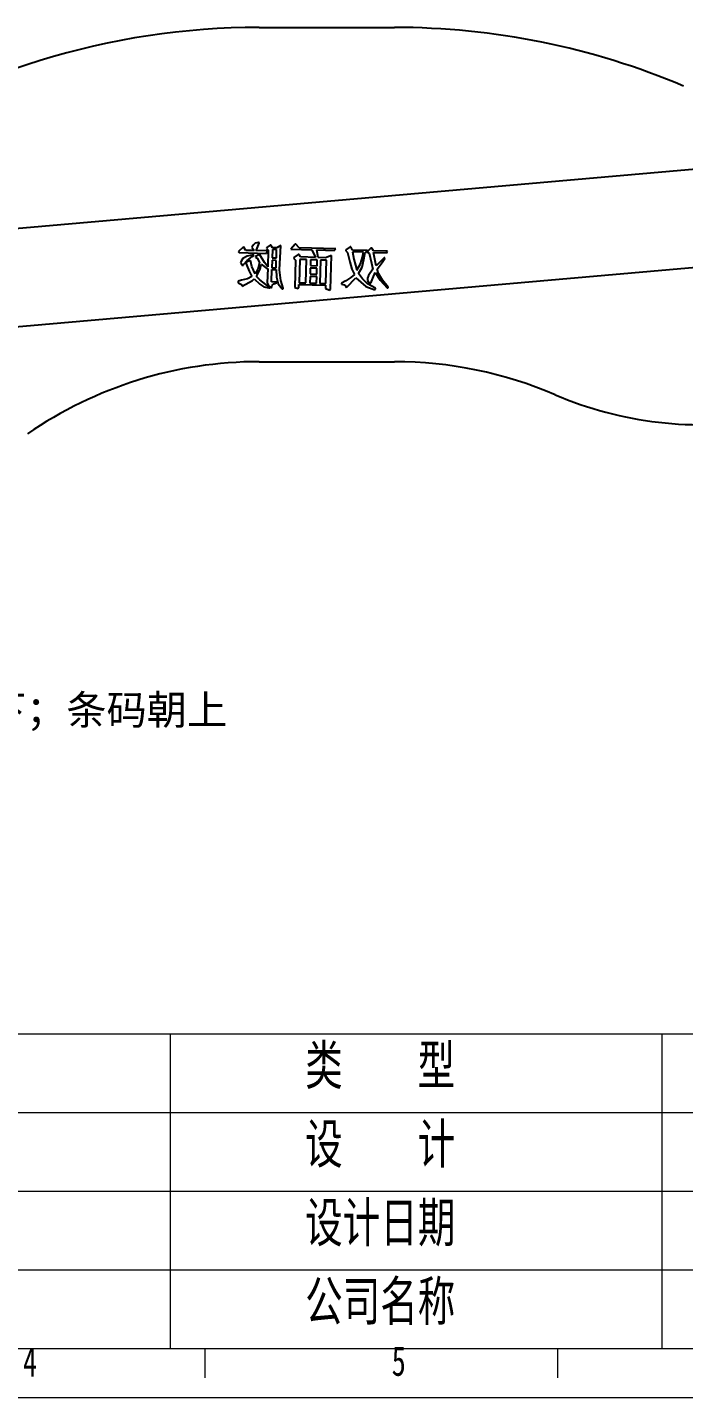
# Model space of a CAD drawing. Header units: millimetres. Extents: x 121 to 715, y 164 to 739.
# Drawn here: x 381.7 to 515.2, y 164.3 to 443.1 of the extents above; entities that cross this region are included whole.
import ezdxf

# ---------------------------------------------------------------- set-up
doc = ezdxf.new("R2010")
doc.units = ezdxf.units.MM
for name, color, linetype in [('0008', 7, 'Continuous'), ('00点位图', 100, 'Continuous'), ('NW0323', 7, 'Continuous'), ('设计图框', 120, 'Continuous')]:
    doc.layers.add(name, color=color, linetype=linetype)
doc.styles.add('SLDTEXTSTYLE0', font='TXT', dxfattribs={"width": 0.7, "bigfont": 'bigfont'})
doc.styles.add('SLDTEXTSTYLE1', font='TXT', dxfattribs={"width": 0.7})
doc.styles.get("Standard").update_dxf_attribs({"font": ''})
doc.styles.get('Standard').set_extended_font_data('SimSun')

# ---------------------------------------------------------------- blocks, each defined once
blk = doc.blocks.new('NW0323-A')
at = {"layer": 'NW0323', "color": 7}
for p, q in [((2025.962, 2866.355), (2031.462, 2866.355)), ((2025.962, 2866.355), (2031.462, 2866.355)), ((1993.137, 2856.173), (2054.929, 2861.579)), ((2055.627, 2857.625), (1993.137, 2852.158)), ((2025.962, 2852.755), (2031.462, 2852.755)), ((2025.962, 2852.755), (2031.462, 2852.755))]:
    blk.add_line(p, q, dxfattribs=at)
at = {"layer": 'NW0323', "color": 4}
for p, q in [((2025.315, 2857.424), (2025.106, 2857.226)), ((2025.413, 2857.285), (2025.315, 2857.424)), ((2025.725, 2857.514), (2025.654, 2857.414)), ((2025.654, 2857.414), (2025.687, 2857.379)), ((2025.795, 2857.58), (2025.725, 2857.514)), ((2025.931, 2857.61), (2025.795, 2857.58)), ((2025.855, 2857.306), (2025.929, 2857.508)), ((2025.929, 2857.508), (2025.964, 2857.575)), ((2025.965, 2857.609), (2025.931, 2857.61)), ((2025.964, 2857.575), (2025.965, 2857.609)), ((2026.403, 2857.494), (2026.265, 2857.396)), ((2026.437, 2857.493), (2026.403, 2857.494)), ((2026.502, 2857.39), (2026.437, 2857.493)), ((2026.844, 2857.481), (2026.672, 2857.385)), ((2026.782, 2856.499), (2026.844, 2857.481)), ((2027.423, 2857.533), (2027.248, 2857.334)), ((2027.457, 2857.532), (2027.423, 2857.533)), ((2027.589, 2857.392), (2027.457, 2857.532)), ((2029.661, 2857.434), (2029.487, 2857.303)), ((2029.695, 2857.433), (2029.661, 2857.434)), ((2029.759, 2857.295), (2029.695, 2857.433)), ((2025.106, 2857.226), (2025.139, 2857.191)), ((2025.139, 2857.191), (2026.258, 2857.159)), ((2025.301, 2856.949), (2025.23, 2856.849)), ((2025.474, 2857.046), (2025.301, 2856.949)), ((2025.328, 2856.711), (2025.469, 2856.876)), ((2025.752, 2857.275), (2025.413, 2857.285)), ((2025.605, 2856.872), (2025.433, 2856.809)), ((2025.469, 2856.876), (2025.677, 2857.04)), ((2025.713, 2857.107), (2025.474, 2857.046)), ((2025.666, 2856.633), (2025.605, 2856.872)), ((2025.677, 2857.04), (2025.746, 2857.072)), ((2025.687, 2857.379), (2025.752, 2857.275)), ((2025.747, 2857.106), (2025.713, 2857.107)), ((2025.746, 2857.072), (2025.747, 2857.106)), ((2025.813, 2857.036), (2025.812, 2857.002)), ((2025.812, 2857.002), (2025.879, 2856.966)), ((2025.951, 2857.1), (2025.813, 2857.036)), ((2025.82, 2857.273), (2025.855, 2857.306)), ((2026.295, 2857.26), (2025.82, 2857.273)), ((2025.879, 2856.966), (2025.976, 2856.794)), ((2025.985, 2857.099), (2025.951, 2857.1)), ((2026.179, 2856.788), (2025.985, 2857.099)), ((2026.258, 2857.159), (2026.295, 2857.26)), ((2026.265, 2857.396), (2026.264, 2857.362)), ((2026.264, 2857.362), (2026.33, 2857.293)), ((2026.33, 2857.293), (2026.31, 2856.614)), ((2026.488, 2856.881), (2026.479, 2856.575)), ((2026.657, 2856.876), (2026.488, 2856.881)), ((2026.5, 2857.322), (2026.49, 2856.982)), ((2026.49, 2856.982), (2026.66, 2856.978)), ((2026.67, 2857.317), (2026.5, 2857.322)), ((2026.672, 2857.385), (2026.502, 2857.39)), ((2026.648, 2856.57), (2026.657, 2856.876)), ((2026.66, 2856.978), (2026.67, 2857.317)), ((2027.248, 2857.334), (2028.096, 2857.309)), ((2027.373, 2856.991), (2027.372, 2856.957)), ((2027.372, 2856.957), (2027.438, 2856.887)), ((2027.547, 2857.122), (2027.373, 2856.991)), ((2027.438, 2856.887), (2027.406, 2855.768)), ((2027.581, 2857.121), (2027.547, 2857.122)), ((2027.646, 2857.017), (2027.581, 2857.121)), ((2027.609, 2856.916), (2027.581, 2855.966)), ((2029.081, 2857.349), (2027.589, 2857.392)), ((2027.88, 2856.908), (2027.609, 2856.916)), ((2028.256, 2856.999), (2027.646, 2857.017)), ((2027.853, 2855.958), (2027.88, 2856.908)), ((2028.05, 2856.903), (2028.043, 2856.666)), ((2028.321, 2856.895), (2028.05, 2856.903)), ((2028.096, 2857.309), (2028.256, 2856.999)), ((2028.299, 2857.303), (2029.011, 2857.283)), ((2028.358, 2856.996), (2028.299, 2857.303)), ((2028.314, 2856.658), (2028.321, 2856.895)), ((2028.663, 2856.987), (2028.358, 2856.996)), ((2028.457, 2856.892), (2028.429, 2855.942)), ((2028.694, 2856.885), (2028.457, 2856.892)), ((2028.904, 2857.082), (2028.663, 2856.987)), ((2028.667, 2855.935), (2028.694, 2856.885)), ((2028.863, 2855.692), (2028.904, 2857.082)), ((2029.011, 2857.283), (2029.081, 2857.349)), ((2029.487, 2857.303), (2029.486, 2857.269)), ((2029.486, 2857.269), (2029.552, 2857.199)), ((2029.552, 2857.199), (2029.643, 2856.823)), ((2030.198, 2857.215), (2029.757, 2857.227)), ((2029.757, 2857.227), (2029.816, 2856.92)), ((2030.369, 2857.277), (2029.759, 2857.295)), ((2029.816, 2856.92), (2029.877, 2856.681)), ((2030.082, 2856.743), (2030.158, 2857.012)), ((2030.146, 2856.605), (2030.223, 2856.908)), ((2030.158, 2857.012), (2030.198, 2857.215)), ((2030.223, 2856.908), (2030.266, 2857.213)), ((2030.266, 2857.213), (2030.333, 2857.211)), ((2030.333, 2857.211), (2030.369, 2857.277)), ((2030.368, 2857.244), (2030.367, 2857.21)), ((2030.367, 2857.21), (2030.434, 2857.174)), ((2030.508, 2857.375), (2030.368, 2857.244)), ((2030.434, 2857.174), (2030.524, 2856.764)), ((2030.542, 2857.374), (2030.508, 2857.375)), ((2030.607, 2857.271), (2030.542, 2857.374)), ((2030.605, 2857.203), (2031.147, 2857.187)), ((2030.725, 2856.656), (2030.605, 2857.203)), ((2031.183, 2857.254), (2030.607, 2857.271)), ((2031.04, 2856.986), (2030.725, 2856.656)), ((2030.966, 2856.785), (2031.073, 2856.952)), ((2031.074, 2856.985), (2031.04, 2856.986)), ((2031.073, 2856.952), (2031.074, 2856.985)), ((2031.147, 2857.187), (2031.183, 2857.254)), ((2025.23, 2856.849), (2025.195, 2856.782)), ((2025.195, 2856.782), (2025.228, 2856.747)), ((2025.228, 2856.747), (2025.259, 2856.679)), ((2025.259, 2856.679), (2025.327, 2856.677)), ((2025.327, 2856.677), (2025.328, 2856.711)), ((2025.433, 2856.809), (2025.431, 2856.742)), ((2025.431, 2856.742), (2025.463, 2856.673)), ((2025.463, 2856.673), (2025.558, 2856.432)), ((2025.558, 2856.432), (2025.654, 2856.226)), ((2025.792, 2856.324), (2025.666, 2856.633)), ((2025.9, 2856.524), (2025.792, 2856.324)), ((2025.857, 2856.22), (2026.002, 2856.521)), ((2025.976, 2856.794), (2025.9, 2856.524)), ((2026.002, 2856.521), (2026.042, 2856.724)), ((2026.042, 2856.724), (2026.274, 2856.547)), ((2026.31, 2856.614), (2026.179, 2856.788)), ((2026.274, 2856.547), (2026.308, 2856.546)), ((2026.308, 2856.546), (2026.291, 2855.97)), ((2026.462, 2855.999), (2026.477, 2856.508)), ((2026.477, 2856.508), (2026.646, 2856.503)), ((2026.479, 2856.575), (2026.648, 2856.57)), ((2026.646, 2856.503), (2026.671, 2856.196)), ((2026.837, 2856.056), (2026.782, 2856.499)), ((2028.04, 2856.564), (2028.033, 2856.327)), ((2028.033, 2856.327), (2028.305, 2856.319)), ((2028.311, 2856.556), (2028.04, 2856.564)), ((2028.043, 2856.666), (2028.314, 2856.658)), ((2028.305, 2856.319), (2028.311, 2856.556)), ((2029.643, 2856.823), (2029.736, 2856.515)), ((2029.832, 2856.308), (2029.692, 2856.177)), ((2029.736, 2856.515), (2029.832, 2856.308)), ((2029.877, 2856.681), (2029.939, 2856.475)), ((2029.939, 2856.475), (2030.082, 2856.743)), ((2030.003, 2856.337), (2030.146, 2856.605)), ((2030.166, 2856.129), (2030.003, 2856.337)), ((2030.585, 2856.524), (2030.408, 2856.258)), ((2030.524, 2856.764), (2030.585, 2856.524)), ((2030.61, 2856.218), (2030.683, 2856.386)), ((2030.683, 2856.386), (2030.878, 2856.074)), ((2030.755, 2856.519), (2030.966, 2856.785)), ((2030.818, 2856.348), (2030.755, 2856.519)), ((2030.979, 2856.072), (2030.818, 2856.348)), ((2025.105, 2856.038), (2025.103, 2855.97)), ((2025.103, 2855.97), (2025.237, 2855.898)), ((2025.242, 2856.068), (2025.105, 2856.038)), ((2025.237, 2855.898), (2025.269, 2855.83)), ((2025.481, 2856.129), (2025.242, 2856.068)), ((2025.269, 2855.83), (2025.683, 2856.055)), ((2025.654, 2856.226), (2025.481, 2856.129)), ((2025.683, 2856.055), (2025.753, 2856.121)), ((2025.753, 2856.121), (2025.984, 2855.911)), ((2025.989, 2856.08), (2025.857, 2856.22)), ((2025.984, 2855.911), (2026.151, 2855.804)), ((2026.354, 2855.798), (2025.989, 2856.08)), ((2026.151, 2855.804), (2026.353, 2855.764)), ((2026.291, 2855.97), (2026.355, 2855.832)), ((2026.353, 2855.764), (2026.387, 2855.763)), ((2026.387, 2855.763), (2026.354, 2855.798)), ((2026.355, 2855.832), (2026.455, 2855.761)), ((2026.455, 2855.761), (2026.492, 2855.862)), ((2026.699, 2855.992), (2026.462, 2855.999)), ((2026.492, 2855.862), (2026.562, 2855.928)), ((2026.562, 2855.928), (2026.664, 2855.959)), ((2026.664, 2855.959), (2026.699, 2855.992)), ((2026.671, 2856.196), (2026.731, 2855.923)), ((2026.731, 2855.923), (2026.895, 2855.715)), ((2026.93, 2855.748), (2026.837, 2856.056)), ((2026.929, 2855.714), (2026.93, 2855.748)), ((2027.406, 2855.768), (2027.541, 2855.73)), ((2027.541, 2855.73), (2027.575, 2855.763)), ((2027.575, 2855.763), (2027.579, 2855.898)), ((2027.579, 2855.898), (2028.665, 2855.867)), ((2027.581, 2855.966), (2027.853, 2855.958)), ((2028.03, 2856.225), (2028.022, 2855.954)), ((2028.022, 2855.954), (2028.294, 2855.946)), ((2028.302, 2856.217), (2028.03, 2856.225)), ((2028.294, 2855.946), (2028.302, 2856.217)), ((2028.429, 2855.942), (2028.667, 2855.935)), ((2028.665, 2855.867), (2028.661, 2855.731)), ((2029.312, 2855.95), (2029.311, 2855.916)), ((2029.311, 2855.916), (2029.412, 2855.879)), ((2029.485, 2856.047), (2029.312, 2855.95)), ((2029.412, 2855.879), (2029.479, 2855.843)), ((2029.479, 2855.843), (2029.511, 2855.775)), ((2029.692, 2856.177), (2029.485, 2856.047)), ((2029.511, 2855.775), (2029.896, 2856.171)), ((2029.896, 2856.171), (2030.293, 2855.82)), ((2030.364, 2855.92), (2030.166, 2856.129)), ((2030.293, 2855.82), (2030.662, 2855.673)), ((2030.698, 2855.74), (2030.364, 2855.92)), ((2030.371, 2856.157), (2030.368, 2856.055)), ((2030.368, 2856.055), (2030.433, 2855.952)), ((2030.408, 2856.258), (2030.371, 2856.157)), ((2030.433, 2855.952), (2030.501, 2855.95)), ((2030.501, 2855.95), (2030.536, 2856.016)), ((2030.536, 2856.016), (2030.61, 2856.218)), ((2030.697, 2855.706), (2030.698, 2855.74)), ((2030.878, 2856.074), (2031.174, 2855.76)), ((2031.209, 2855.793), (2030.979, 2856.072)), ((2031.174, 2855.76), (2031.208, 2855.759)), ((2031.208, 2855.759), (2031.209, 2855.793)), ((2026.895, 2855.715), (2026.929, 2855.714)), ((2028.661, 2855.731), (2028.829, 2855.659)), ((2028.829, 2855.659), (2028.863, 2855.692)), ((2030.662, 2855.673), (2030.697, 2855.706))]:
    blk.add_line(p, q, dxfattribs=at)
at = {"layer": 'NW0323', "color": 7}
for centre, radius, start, end in [((2025.962, 2836.155), 30.2, 90, 124.353), ((2025.962, 2836.155), 30.2, 90, 124.353), ((2031.462, 2836.155), 30.2, 67.0645, 90), ((2031.462, 2836.155), 30.2, 67.0645, 90), ((2025.962, 2836.155), 16.6, 90, 124.6313), ((2025.962, 2836.155), 16.6, 90, 124.6313), ((2031.462, 2836.155), 16.6, 66.7983, 90), ((2031.462, 2836.155), 16.6, 66.7983, 90), ((2043.95, 2865.291), 15.1, 246.7983, 280), ((2043.95, 2865.291), 15.1, 246.7983, 280)]:
    blk.add_arc(centre, radius, start, end, dxfattribs=at)
blk = doc.blocks.new('YHD点位图')
at = {"layer": '00点位图', "color": 4, "linetype": 'Continuous', "lineweight": 18}
for p, q in [((1667.8, 1273.33), (1954.8, 1273.33)), ((1807.8, 1273.33), (1807.8, 1241.33)), ((1857.8, 1273.33), (1857.8, 1241.33)), ((1667.8, 1265.33), (1954.8, 1265.33)), ((1667.8, 1257.33), (1954.8, 1257.33)), ((1667.8, 1249.33), (1954.8, 1249.33)), ((1667.8, 1241.33), (1954.8, 1241.33)), ((1811.31, 1241.33), (1811.31, 1238.33)), ((1847.19, 1241.33), (1847.19, 1238.33)), ((1662.8, 1236.33), (1959.8, 1236.33))]:
    blk.add_line(p, q, dxfattribs=at)
at = {"layer": '00点位图', "color": 4, "linetype": 'Continuous', "lineweight": 18, "char_height": 4, "width": 22.5825, "attachment_point": 1, "style": 'SLDTEXTSTYLE0'}
for s, insert in [('{\\fSimSun|b0|i0|c134|p2;\\C6;类    型}', (1821.52, 1272.15)), ('{\\fSimSun|b0|i0|c134|p2;\\C3;设    计}', (1821.52, 1264.15)), ('{\\fSimSun|b0|i0|c134|p2;\\C4;设计日期}', (1821.52, 1256.15)), ('{\\fSimSun|b0|i0|c134|p2;\\C1;公司名称}', (1821.52, 1248.15))]:
    blk.add_mtext(s, dxfattribs=dict(at, insert=insert))
at = {"layer": '00点位图', "color": 4, "linetype": 'Continuous', "lineweight": 0, "char_height": 3, "attachment_point": 1, "style": 'SLDTEXTSTYLE1'}
for s, insert in [('4', (1792.82, 1241.47)), ('5', (1830.33, 1241.54))]:
    blk.add_mtext(s, dxfattribs=dict(at, insert=insert))

msp = doc.modelspace()

# ---------------------------------------------------------------- block references
at = {"layer": 'NW0323', "xscale": 5.000000000000034, "yscale": 5.000000000000034, "zscale": 5.000000000000034}
msp.add_blockref('NW0323-A', (-9700.92, -13888.72), dxfattribs=at)
at = {"layer": '设计图框', "xscale": 2, "yscale": 2, "zscale": 2}
msp.add_blockref('YHD点位图', (-3204.81, -2308.31), dxfattribs=at)

# ---------------------------------------------------------------- texts
at = {"layer": '0008', "color": 1, "insert": (348.76, 307.23), "char_height": 6, "width": 123.925, "attachment_point": 1}
msp.add_mtext('CONN{\\fSimSun|b0|i0|c134|p2;朝下；条码朝上}', dxfattribs=at)

doc.saveas('drawing.dxf')
